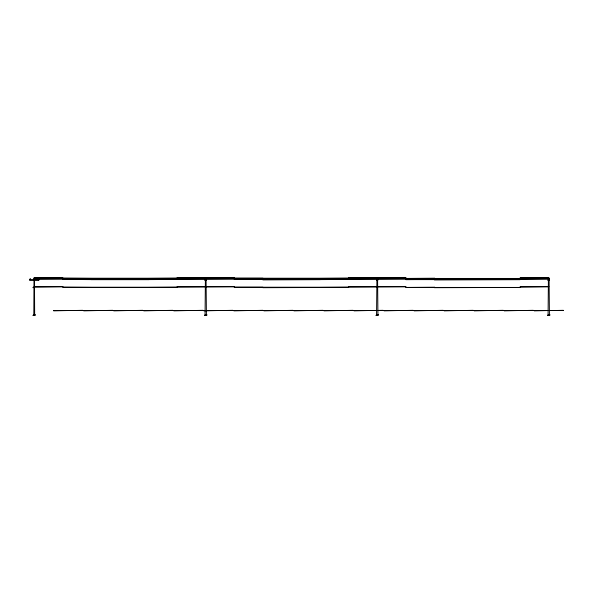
<?xml version="1.0" encoding="UTF-8"?>
<svg xmlns="http://www.w3.org/2000/svg" width="593" height="593" viewBox="0 0 593 593"><rect width="100%" height="100%" fill="white"/><g stroke="black" fill="none" stroke-linecap="round" stroke-linejoin="round"><path stroke-width="0.89" d="M33.808 314.957L33.994 277.947L62.851 277.702L34.135 277.902M205.059 314.957L205.4 277.947M376.562 314.957L376.903 277.947M548.073 314.957L548.414 277.947M38.189 278.628L38.53 279.481M34.135 278.888L62.851 278.888L34.135 279.095M549.429 314.957L549.088 277.947L520.135 277.702L548.784 277.902M377.585 277.947L377.926 314.957M206.082 277.947L206.416 314.957M34.468 277.947L34.661 314.957M320.109 278.495L262.877 278.695L262.944 278.228L234.287 278.228L348.691 278.228L320.042 278.436M320.109 279.681L262.877 279.889L262.944 279.422L234.287 279.422L348.691 279.422L320.042 279.622M320.109 287.494L262.877 287.694L262.944 287.227L234.287 287.227L348.691 287.227L320.042 287.435M148.606 278.495L91.366 278.495M148.606 279.681L91.366 279.681M148.606 287.494L91.366 287.494M148.539 278.436L177.188 278.228L62.784 278.228L91.433 278.436M148.539 279.622L177.188 279.422L62.784 279.422L91.433 279.622M148.539 287.435L177.188 287.227L62.784 287.227L91.433 287.435M38.463 279.422L38.463 279.889L38.256 279.422M34.401 279.481L34.335 278.228L34.06 279.481M30.28 279.481L30.28 278.628L29.939 279.481M234.361 277.702L177.122 277.902L234.361 277.702M405.864 277.702L348.625 277.902L405.864 277.702M434.447 278.228L405.797 278.436L520.202 278.436L434.38 278.695L434.447 278.228M205.912 278.628L205.571 279.481L205.912 278.628M377.415 278.628L377.074 279.481L377.415 278.628M548.918 278.628L548.577 279.481L548.918 278.628M234.361 278.888L177.122 279.095L234.361 278.888M405.864 278.888L348.625 279.095L405.864 278.888M548.784 278.888L520.135 279.095L548.784 278.888M38.819 279.481L29.65 279.481L29.65 280.496L38.819 280.496L38.819 279.481M205.4 279.481L205.059 280.496L205.4 279.481M206.416 279.481L206.082 280.496L206.416 279.481M376.903 279.481L376.562 280.496L376.903 279.481M377.926 279.481L377.585 280.496L377.926 279.481M434.447 279.422L405.797 279.622L520.202 279.622L434.38 279.889L434.447 279.422M548.414 279.481L548.073 280.496L548.414 279.481M549.429 279.481L549.088 280.496L549.429 279.481M62.851 286.701L34.201 286.901L62.851 286.701M234.361 286.701L177.122 286.901L234.361 286.701M405.864 286.701L348.625 286.901L405.864 286.701M548.784 286.701L520.135 286.901L548.784 286.701M33.319 287.227L33.112 287.694L33.319 287.227M434.447 287.227L405.797 287.435L520.202 287.435L434.38 287.694L434.447 287.227M82.79 310.376L53.585 310.717L82.79 310.376M112.826 310.376L83.62 310.717L112.826 310.376M142.861 310.376L113.656 310.717L142.861 310.376M172.897 310.376L143.691 310.717L172.897 310.376M202.925 310.376L173.727 310.717L202.925 310.376M232.96 310.376L203.762 310.717L232.96 310.376M262.995 310.376L233.798 310.717L262.995 310.376M293.031 310.376L263.833 310.717L293.031 310.376M323.066 310.376L293.869 310.717L323.066 310.376M353.102 310.376L323.904 310.717L353.102 310.376M383.137 310.376L353.939 310.717L383.137 310.376M413.173 310.376L383.975 310.717L413.173 310.376M443.208 310.376L414.01 310.717L443.208 310.376M473.244 310.376L444.046 310.717L473.244 310.376M503.279 310.376L474.081 310.717L503.279 310.376M533.315 310.376L504.117 310.717L533.315 310.376M563.35 310.376L534.152 310.717L563.35 310.376M35.424 314.957L33.045 315.298L35.424 314.957M206.927 314.957L204.548 315.298L206.927 314.957M378.43 314.957L376.058 315.298L378.43 314.957M549.941 314.957L547.561 315.298L549.941 314.957"/></g></svg>
